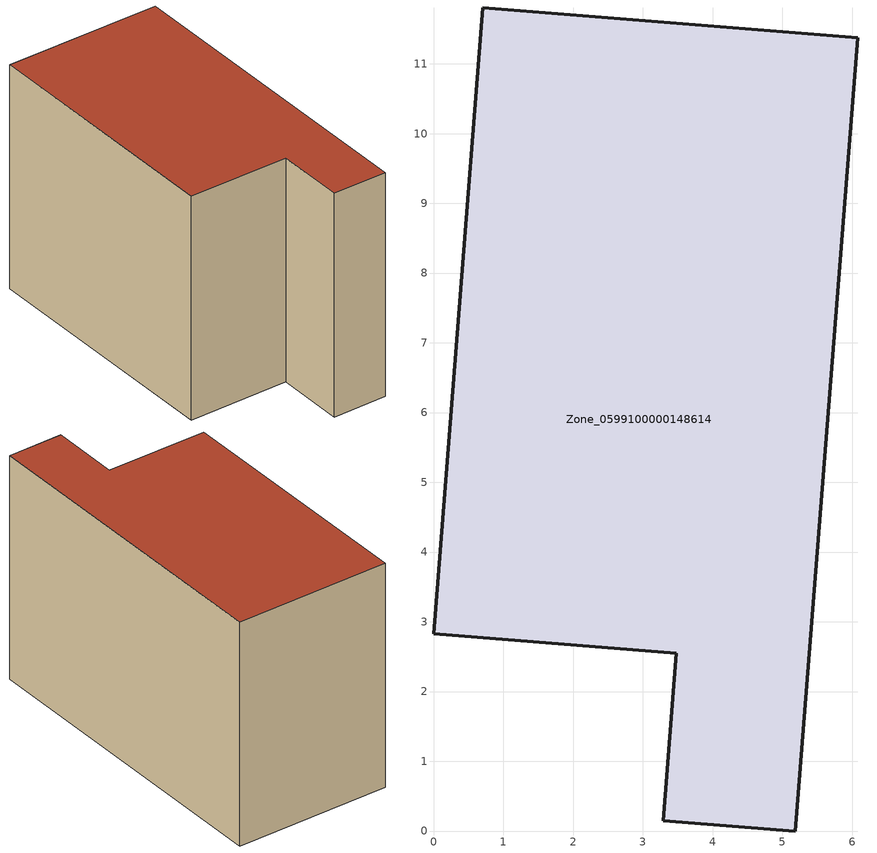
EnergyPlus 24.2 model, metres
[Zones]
Zone_0599100000148614
 floor ground (C_G): 6.08,11.37 5.18,0 3.29,0.15 3.48,2.55 0,2.83 0.7,11.8 z0
 wall outside (C_F): 5.18,0 6.08,11.37 0.7,11.8 0,2.83 3.48,2.55 3.29,0.15 5.18,0 z0:7.9
 roof outside (C_R): 3.29,0.15 5.18,0 6.08,11.37 0.7,11.8 0,2.83 3.48,2.55 z7.9
[BUILDING]
Pand.0599100000148614: North Axis=0; Terrain=City; Loads Convergence Tolerance Value=0.04; Temperature Convergence Tolerance Value=0.4; Solar Distribution=FullExterior; Maximum Number of Warmup Days=25; Minimum Number of Warmup Days=1
[Site:Location]
Rotterdam.The.Hague.AP_ZH_NLD Design_Conditions: Latitude=51.96; Longitude=4.45; Time Zone=1; Elevation=-4.5
[SITE:GROUNDTEMPERATURE:BUILDINGSURFACE]
18, 18, 18, 18, 18, 18, 18, 18, 18, 18, 18, 18
[MATERIAL] Thermal Absorptance=0.9; Solar Absorptance=0.7; Visible Absorptance=0.7
Name | Roughness | Thickness | Conductivity | Density | Specific Heat
G.TI.1975-1991 | MediumSmooth | 0.15 | 0.288461 | 540 | 1210
F.TI.1975-1991 | Rough | 0.3 | 0.230769 | 1920 | 840
R.TI.1975-1991 | MediumRough | 0.2 | 0.153846 | 1500 | 1000
[CONSTRUCTION]
C_G: G.TI.1975-1991
C_F: F.TI.1975-1991
C_R: R.TI.1975-1991
[ZONE]
Zone_0599100000148614: Type=1; Multiplier=1; Ceiling Height=Autocalculate; Volume=Autocalculate; Floor Area=autocalculate; Part of Total Floor Area=Yes
[ZONEINFILTRATION:DESIGNFLOWRATE]
Infil_Zone_0599100000148614: Zone or ZoneList or Space or SpaceList=Zone_0599100000148614; Schedule=AlwaysOn; Design Flow Rate Calculation Method=Flow/Area; Flow Rate per Floor Area=0.003; Constant Term Coefficient=1; Temperature Term Coefficient=0; Velocity Term Coefficient=0; Velocity Squared Term Coefficient=0
[HVACTEMPLATE:ZONE:IDEALLOADSAIRSYSTEM]
Zone_0599100000148614: Maximum Heating Supply Air Temperature=50; Minimum Cooling Supply Air Temperature=13; Maximum Heating Supply Air Humidity Ratio=0.0156; Minimum Cooling Supply Air Humidity Ratio=0.0077; Heating Limit=NoLimit; Cooling Limit=NoLimit; Dehumidification Control Type=ConstantSensibleHeatRatio; Cooling Sensible Heat Ratio=0.7; Dehumidification Setpoint=60; Humidification Control Type=None; Humidification Setpoint=30; Outdoor Air Method=None; Outdoor Air Flow Rate per Person=0.00944; Outdoor Air Flow Rate per Zone Floor Area=0; Outdoor Air Flow Rate per Zone=0; Demand Controlled Ventilation Type=None; Outdoor Air Economizer Type=NoEconomizer; Heat Recovery Type=None; Sensible Heat Recovery Effectiveness=0.7; Latent Heat Recovery Effectiveness=0.65
[ZONECONTROL:THERMOSTAT]
ThermostatControl_Zone_0599100000148614: Zone or ZoneList=Zone_0599100000148614; Control Type Schedule=DualSetpointControlType; Control 1=Thermostat_Zone_0599100000148614; Temperature Difference Between Cutout And Setpoint=0
[THERMOSTATSETPOINT:DUALSETPOINT]
Thermostat_Zone_0599100000148614: Heating Setpoint Temperature Schedule=HeatingSetpoint_Zone_0599100000148614; Cooling Setpoint Temperature Schedule=CoolingSetpoint_Zone_0599100000148614
[SCHEDULE:COMPACT]
HeatingSetpoint_Zone_0599100000148614: Through: 12/31, For: AllDays, Until: 24:00, 21
CoolingSetpoint_Zone_0599100000148614: Through: 12/31, For: AllDays, Until: 24:00, 24
DualSetpointControlType: Through: 12/31, For: AllDays, Until: 24:00, 4
AlwaysOn: Through: 12/31, For: AllDays, Until: 24:00, 1
